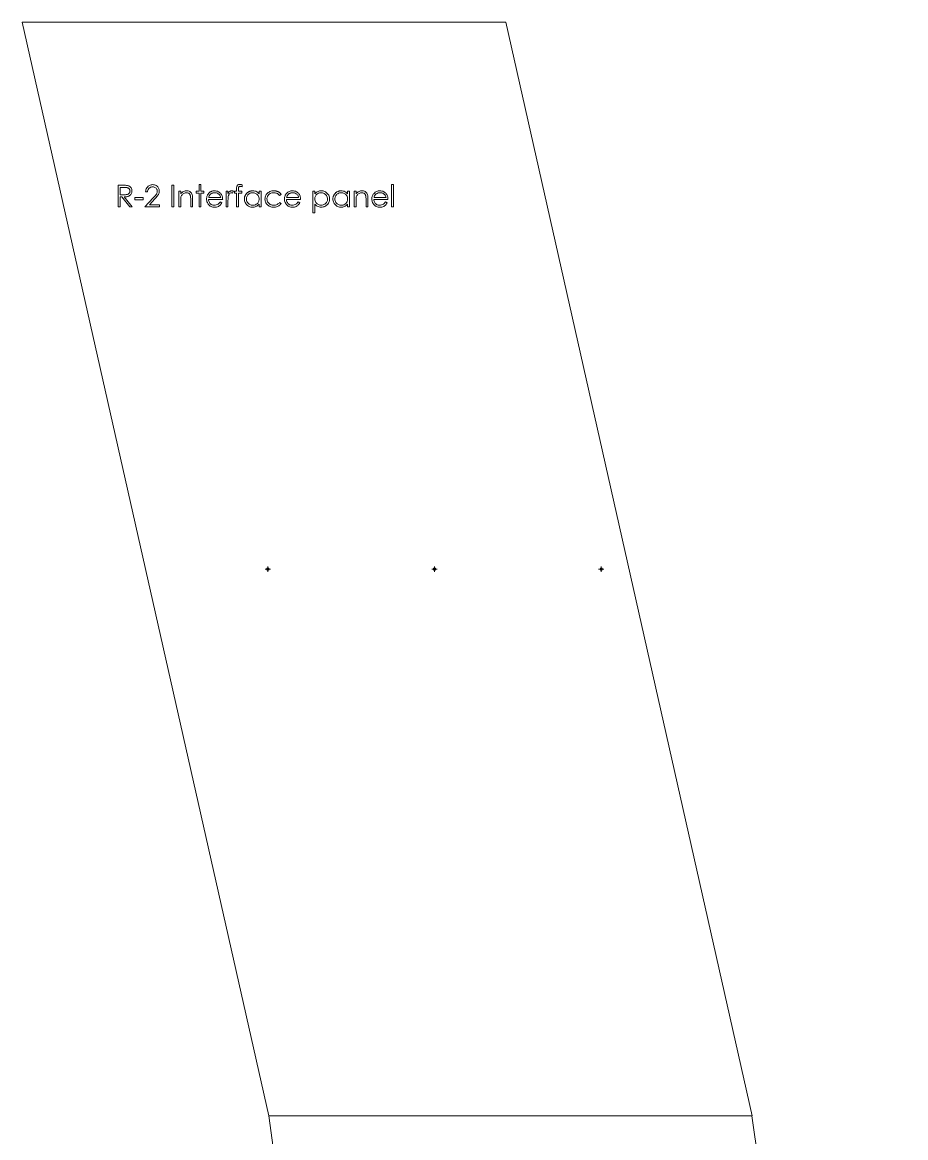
# Model space of a CAD drawing. Header units: inches. Extents: x -2039 to 487, y -866 to 2565.
# Drawn here: x -126 to -62.5, y 825.1 to 905.3 of the extents above; entities that cross this region are included whole.
import ezdxf

# ---------------------------------------------------------------- set-up
doc = ezdxf.new("R2010")
doc.units = ezdxf.units.IN
doc.header["$MEASUREMENT"] = 0

# ---------------------------------------------------------------- blocks, each defined once
blk = doc.blocks.new('SW_CENTERMARKSYMBOL_0')
at = {"color": 0, "linetype": 'Continuous', "lineweight": 0}
for p, q in [((-0.098, 0), (-0.192, 0)), ((0, 0), (-0.098, 0)), ((0, 0.098), (0, 0.192)), ((0, 0), (0, 0.098)), ((0, 0), (0, -0.098)), ((0, 0), (0.098, 0)), ((0.098, 0), (0.192, 0)), ((0, -0.098), (0, -0.192))]:
    blk.add_line(p, q, dxfattribs=at)
blk = doc.blocks.new('SW_CENTERMARKSYMBOL_1')
at = {"color": 0, "linetype": 'Continuous', "lineweight": 0}
for p, q in [((-0.098, 0), (-0.192, 0)), ((0, 0), (-0.098, 0)), ((0, 0.098), (0, 0.192)), ((0, 0), (0, 0.098)), ((0, 0), (0, -0.098)), ((0, 0), (0.098, 0)), ((0.098, 0), (0.192, 0)), ((0, -0.098), (0, -0.192))]:
    blk.add_line(p, q, dxfattribs=at)
blk = doc.blocks.new('SW_CENTERMARKSYMBOL_2')
at = {"color": 0, "linetype": 'Continuous', "lineweight": 0}
for p, q in [((-0.098, 0), (-0.192, 0)), ((0, 0), (-0.098, 0)), ((0, 0.098), (0, 0.192)), ((0, 0), (0, 0.098)), ((0, 0), (0, -0.098)), ((0, 0), (0.098, 0)), ((0.098, 0), (0.192, 0)), ((0, -0.098), (0, -0.192))]:
    blk.add_line(p, q, dxfattribs=at)

msp = doc.modelspace()

# ---------------------------------------------------------------- linework, layer by layer
at = {"color": 7, "linetype": 'Continuous', "lineweight": 15}
for p, q in [((-126.047, 905.347), (-108.307, 826.627)), ((-126.047, 905.347), (-91.243, 905.347)), ((-73.503, 826.627), (-91.243, 905.347)), ((-119.137, 893.62), (-118.824, 893.62)), ((-119.137, 892.057), (-119.137, 893.62)), ((-118.996, 893.46), (-118.996, 892.939)), ((-118.703, 893.46), (-118.996, 893.46)), ((-118.996, 892.939), (-118.71, 892.937)), ((-117.033, 893.139), (-117.173, 893.139)), ((-115.29, 893.62), (-115.15, 893.62)), ((-115.29, 892.057), (-115.29, 893.62)), ((-115.15, 893.62), (-115.15, 892.057)), ((-114.79, 893.199), (-114.649, 893.199)), ((-114.79, 892.057), (-114.79, 893.199)), ((-114.649, 893.199), (-114.649, 892.993)), ((-113.528, 893.059), (-113.528, 893.199)), ((-113.528, 893.199), (-113.327, 893.199)), ((-113.327, 893.059), (-113.528, 893.059)), ((-113.327, 893.66), (-113.187, 893.66)), ((-113.327, 893.199), (-113.327, 893.66)), ((-113.327, 892.057), (-113.327, 893.059)), ((-113.187, 893.66), (-113.187, 893.199)), ((-113.187, 893.199), (-112.987, 893.199)), ((-113.187, 893.059), (-113.187, 892.057)), ((-112.987, 893.059), (-113.187, 893.059)), ((-112.987, 893.199), (-112.987, 893.059)), ((-111.384, 893.199), (-111.244, 893.199)), ((-111.384, 892.057), (-111.384, 893.199)), ((-111.244, 893.199), (-111.244, 893.031)), ((-110.843, 893.18), (-110.92, 893.059)), ((-110.783, 893.199), (-110.623, 893.199)), ((-110.783, 893.059), (-110.783, 893.199)), ((-110.623, 893.059), (-110.783, 893.059)), ((-110.623, 893.199), (-110.623, 893.382)), ((-110.623, 892.057), (-110.623, 893.059)), ((-110.482, 893.059), (-110.483, 892.057)), ((-110.482, 893.358), (-110.482, 893.199)), ((-110.482, 893.199), (-110.242, 893.199)), ((-110.242, 893.059), (-110.482, 893.059)), ((-110.242, 893.199), (-110.242, 893.059)), ((-110.222, 893.651), (-110.222, 893.505)), ((-109, 893.199), (-108.86, 893.199)), ((-109, 892.988), (-109, 893.199)), ((-108.86, 893.199), (-108.86, 892.057)), ((-107.418, 892.952), (-107.535, 892.879)), ((-105.134, 893.199), (-104.994, 893.199)), ((-105.134, 891.637), (-105.134, 893.199)), ((-104.994, 893.199), (-104.994, 892.988)), ((-102.63, 893.199), (-102.49, 893.199)), ((-102.63, 892.988), (-102.63, 893.199)), ((-102.49, 893.199), (-102.49, 892.057)), ((-102.169, 893.199), (-102.029, 893.199)), ((-102.169, 892.057), (-102.169, 893.199)), ((-102.029, 893.199), (-102.029, 892.993)), ((-99.465, 893.66), (-99.325, 893.66)), ((-99.465, 892.057), (-99.465, 893.66)), ((-99.325, 893.66), (-99.325, 892.057)), ((-118.996, 892.779), (-118.996, 892.057)), ((-118.882, 892.779), (-118.996, 892.779)), ((-118.308, 892.057), (-118.882, 892.779)), ((-118.709, 892.779), (-118.135, 892.057)), ((-117.955, 892.738), (-117.354, 892.738)), ((-117.955, 892.578), (-117.955, 892.738)), ((-117.354, 892.578), (-117.955, 892.578)), ((-117.354, 892.738), (-117.354, 892.578)), ((-117.234, 892.057), (-116.628, 892.704)), ((-116.508, 892.635), (-116.899, 892.218)), ((-116.899, 892.218), (-116.172, 892.218)), ((-116.172, 892.218), (-116.172, 892.057)), ((-114.649, 892.47), (-114.649, 892.057)), ((-113.928, 892.057), (-113.928, 892.594)), ((-113.788, 892.641), (-113.788, 892.057)), ((-111.625, 892.598), (-112.646, 892.598)), ((-112.631, 892.738), (-111.765, 892.738)), ((-111.809, 892.418), (-111.685, 892.353)), ((-111.244, 892.441), (-111.244, 892.057)), ((-109, 892.057), (-109, 892.255)), ((-107.535, 892.378), (-107.418, 892.301)), ((-106.016, 892.598), (-107.037, 892.598)), ((-107.023, 892.738), (-106.156, 892.738)), ((-106.2, 892.418), (-106.076, 892.353)), ((-104.994, 892.264), (-104.994, 891.637)), ((-102.63, 892.057), (-102.63, 892.255)), ((-102.029, 892.47), (-102.029, 892.057)), ((-101.308, 892.057), (-101.308, 892.594)), ((-101.168, 892.641), (-101.168, 892.057)), ((-99.726, 892.598), (-100.747, 892.598)), ((-100.732, 892.738), (-99.866, 892.738)), ((-99.91, 892.418), (-99.786, 892.353)), ((-118.996, 892.057), (-119.137, 892.057)), ((-118.135, 892.057), (-118.308, 892.057)), ((-116.172, 892.057), (-117.234, 892.057)), ((-115.15, 892.057), (-115.29, 892.057)), ((-114.649, 892.057), (-114.79, 892.057)), ((-113.788, 892.057), (-113.928, 892.057)), ((-113.187, 892.057), (-113.327, 892.057)), ((-111.244, 892.057), (-111.384, 892.057)), ((-110.483, 892.057), (-110.623, 892.057)), ((-108.86, 892.057), (-109, 892.057)), ((-104.994, 891.637), (-105.134, 891.637)), ((-102.49, 892.057), (-102.63, 892.057)), ((-102.029, 892.057), (-102.169, 892.057)), ((-101.168, 892.057), (-101.308, 892.057)), ((-99.325, 892.057), (-99.465, 892.057)), ((-108.307, 826.627), (-97.243, 747.907)), ((-73.528, 826.627), (-108.307, 826.627)), ((-108.307, 826.627), (-73.503, 826.627)), ((-62.465, 747.907), (-73.528, 826.627))]:
    msp.add_line(p, q, dxfattribs=at)
for centre in [(-108.373, 865.987), (-96.373, 865.987), (-84.373, 865.987)]:
    msp.add_circle(centre, 0.094, dxfattribs=at)
for points, knots in [([(-110.623, 893.382), (-110.622, 893.409), (-110.621, 893.463), (-110.612, 893.544), (-110.569, 893.621), (-110.489, 893.673), (-110.425, 893.678), (-110.393, 893.68)], [0, 0, 0, 0, 0.187489, 0.374737, 0.560714, 0.779933, 1, 1, 1, 1]), ([(-110.393, 893.68), (-110.361, 893.678), (-110.303, 893.674), (-110.247, 893.658), (-110.222, 893.651)], [0, 0, 0, 0, 0.559726, 1, 1, 1, 1]), ([(-118.824, 893.62), (-118.758, 893.62), (-118.639, 893.62), (-118.522, 893.605), (-118.47, 893.599)], [0, 0, 0, 0, 0.560242, 1, 1, 1, 1]), ([(-118.71, 892.937), (-118.679, 892.937), (-118.617, 892.938), (-118.524, 892.947), (-118.441, 892.971), (-118.375, 893.014), (-118.33, 893.068), (-118.3, 893.132), (-118.297, 893.179), (-118.295, 893.202)], [0, 0, 0, 0, 0.166936, 0.333801, 0.50024, 0.625178, 0.750151, 0.875063, 1, 1, 1, 1]), ([(-118.155, 893.202), (-118.157, 893.165), (-118.161, 893.091), (-118.204, 892.987), (-118.274, 892.899), (-118.368, 892.835), (-118.478, 892.798), (-118.593, 892.781), (-118.67, 892.779), (-118.709, 892.779)], [0, 0, 0, 0, 0.139993, 0.279916, 0.419769, 0.559704, 0.706303, 0.853122, 1, 1, 1, 1]), ([(-118.295, 893.202), (-118.296, 893.215), (-118.297, 893.24), (-118.306, 893.276), (-118.32, 893.311), (-118.34, 893.343), (-118.364, 893.372), (-118.392, 893.397), (-118.424, 893.418), (-118.454, 893.431), (-118.48, 893.439), (-118.503, 893.445), (-118.529, 893.449), (-118.558, 893.453), (-118.59, 893.456), (-118.625, 893.458), (-118.663, 893.46), (-118.69, 893.46), (-118.703, 893.46)], [0.0000026, 0.0000026, 0.0000026, 0.0000026, 0.0688143, 0.1363648, 0.2040194, 0.2730637, 0.3429133, 0.4109654, 0.4791688, 0.549308, 0.5876516, 0.6306467, 0.6788788, 0.7319343, 0.7911114, 0.8552832, 0.9250859, 0.9999969, 0.9999969, 0.9999969, 0.9999969]), ([(-118.47, 893.599), (-118.437, 893.589), (-118.371, 893.57), (-118.285, 893.511), (-118.212, 893.43), (-118.163, 893.323), (-118.158, 893.242), (-118.155, 893.202)], [0, 0, 0, 0, 0.186821, 0.373531, 0.56029, 0.780019, 1, 1, 1, 1]), ([(-117.173, 893.139), (-117.169, 893.19), (-117.16, 893.291), (-117.098, 893.431), (-117.005, 893.539), (-116.896, 893.612), (-116.783, 893.653), (-116.704, 893.658), (-116.664, 893.66)], [0, 0, 0, 0, 0.186742, 0.373273, 0.559824, 0.706545, 0.85323, 1, 1, 1, 1]), ([(-116.671, 893.5), (-116.707, 893.497), (-116.777, 893.493), (-116.876, 893.448), (-116.96, 893.371), (-117.017, 893.263), (-117.028, 893.181), (-117.033, 893.139)], [0, 0, 0, 0, 0.186793, 0.373348, 0.559982, 0.779743, 1, 1, 1, 1]), ([(-116.332, 893.183), (-116.335, 893.215), (-116.34, 893.28), (-116.388, 893.365), (-116.46, 893.438), (-116.557, 893.491), (-116.633, 893.497), (-116.671, 893.5)], [0, 0, 0, 0, 0.186696, 0.373295, 0.560145, 0.779931, 1, 1, 1, 1]), ([(-116.664, 893.66), (-116.618, 893.657), (-116.526, 893.651), (-116.397, 893.594), (-116.302, 893.506), (-116.236, 893.407), (-116.198, 893.304), (-116.194, 893.232), (-116.192, 893.195)], [0, 0, 0, 0, 0.186737, 0.373121, 0.559616, 0.706439, 0.853176, 1, 1, 1, 1]), ([(-116.628, 892.704), (-116.591, 892.743), (-116.517, 892.821), (-116.428, 892.925), (-116.368, 893.018), (-116.337, 893.098), (-116.334, 893.155), (-116.332, 893.183)], [0, 0, 0, 0, 0.280157, 0.560229, 0.706868, 0.853462, 1, 1, 1, 1]), ([(-116.192, 893.195), (-116.195, 893.154), (-116.2, 893.072), (-116.247, 892.956), (-116.321, 892.848), (-116.409, 892.741), (-116.475, 892.67), (-116.508, 892.635)], [0, 0, 0, 0, 0.186477, 0.37296, 0.559658, 0.779814, 1, 1, 1, 1]), ([(-114.649, 892.993), (-114.619, 893.03), (-114.558, 893.103), (-114.444, 893.175), (-114.327, 893.213), (-114.252, 893.217), (-114.215, 893.219)], [0, 0, 0, 0, 0.280102, 0.559776, 0.779867, 1, 1, 1, 1]), ([(-114.239, 893.079), (-114.272, 893.077), (-114.338, 893.072), (-114.431, 893.034), (-114.515, 892.971), (-114.589, 892.887), (-114.615, 892.813), (-114.628, 892.777)], [0, 0, 0, 0, 0.186707, 0.373404, 0.560215, 0.780127, 1, 1, 1, 1]), ([(-113.945, 892.854), (-113.952, 892.879), (-113.965, 892.927), (-114.007, 892.992), (-114.069, 893.044), (-114.15, 893.075), (-114.21, 893.078), (-114.239, 893.079)], [0, 0, 0, 0, 0.186823, 0.37354, 0.560086, 0.779896, 1, 1, 1, 1]), ([(-114.215, 893.219), (-114.177, 893.217), (-114.1, 893.212), (-113.993, 893.166), (-113.902, 893.094), (-113.836, 892.995), (-113.803, 892.88), (-113.79, 892.761), (-113.789, 892.681), (-113.788, 892.641)], [0, 0, 0, 0, 0.140015, 0.279924, 0.419846, 0.559712, 0.706244, 0.853095, 1, 1, 1, 1]), ([(-112.786, 892.625), (-112.785, 892.664), (-112.781, 892.74), (-112.751, 892.844), (-112.708, 892.933), (-112.673, 892.982), (-112.655, 893.006)], [0, 0, 0, 0, 0.279971, 0.559866, 0.779915, 1, 1, 1, 1]), ([(-112.655, 893.006), (-112.641, 893.023), (-112.613, 893.057), (-112.566, 893.1), (-112.515, 893.137), (-112.46, 893.167), (-112.402, 893.19), (-112.341, 893.208), (-112.276, 893.217), (-112.231, 893.219), (-112.209, 893.219)], [0, 0, 0, 0, 0.1288353, 0.2535893, 0.3746433, 0.49534, 0.6163248, 0.7397593, 0.8668423, 0.9999978, 0.9999978, 0.9999978, 0.9999978]), ([(-112.496, 892.972), (-112.514, 892.954), (-112.55, 892.918), (-112.597, 892.839), (-112.618, 892.776), (-112.631, 892.738)], [0, 0, 0, 0, 0.279925, 0.559973, 1, 1, 1, 1]), ([(-112.201, 893.079), (-112.231, 893.078), (-112.291, 893.075), (-112.371, 893.051), (-112.441, 893.016), (-112.477, 892.987), (-112.496, 892.972)], [0, 0, 0, 0, 0.279962, 0.559812, 0.779883, 1, 1, 1, 1]), ([(-112.209, 893.219), (-112.159, 893.216), (-112.06, 893.211), (-111.929, 893.159), (-111.825, 893.084), (-111.774, 893.024), (-111.749, 892.995)], [0, 0, 0, 0, 0.279986, 0.559733, 0.779837, 1, 1, 1, 1]), ([(-111.765, 892.738), (-111.776, 892.774), (-111.797, 892.846), (-111.859, 892.942), (-111.953, 893.016), (-112.069, 893.069), (-112.157, 893.076), (-112.201, 893.079)], [0, 0, 0, 0, 0.186904, 0.373476, 0.560059, 0.780031, 1, 1, 1, 1]), ([(-111.749, 892.995), (-111.727, 892.962), (-111.682, 892.896), (-111.647, 892.791), (-111.628, 892.691), (-111.626, 892.629), (-111.625, 892.598)], [0, 0, 0, 0, 0.279845, 0.559744, 0.779846, 1, 1, 1, 1]), ([(-111.244, 893.031), (-111.234, 893.047), (-111.214, 893.077), (-111.181, 893.116), (-111.147, 893.149), (-111.113, 893.175), (-111.077, 893.195), (-111.04, 893.209), (-111.003, 893.218), (-110.978, 893.219), (-110.965, 893.219)], [0.0000066, 0.0000066, 0.0000066, 0.0000066, 0.1600594, 0.3061124, 0.4383665, 0.5605415, 0.6753172, 0.7861136, 0.8928418, 1, 1, 1, 1]), ([(-110.992, 893.079), (-111.025, 893.072), (-111.091, 893.057), (-111.157, 892.985), (-111.196, 892.909), (-111.211, 892.858), (-111.219, 892.833)], [0, 0, 0, 0, 0.277919, 0.557928, 0.778863, 1, 1, 1, 1]), ([(-110.92, 893.059), (-110.933, 893.065), (-110.956, 893.075), (-110.981, 893.078), (-110.992, 893.079)], [0, 0, 0, 0, 0.560398, 1, 1, 1, 1]), ([(-110.965, 893.219), (-110.941, 893.216), (-110.898, 893.211), (-110.86, 893.19), (-110.843, 893.18)], [0, 0, 0, 0, 0.559255, 1, 1, 1, 1]), ([(-110.364, 893.54), (-110.386, 893.538), (-110.418, 893.535), (-110.455, 893.512), (-110.482, 893.477), (-110.48, 893.421), (-110.481, 893.379), (-110.482, 893.358)], [0, 0, 0, 0, 0.249306, 0.374519, 0.498866, 0.74898, 1, 1, 1, 1]), ([(-110.222, 893.505), (-110.248, 893.515), (-110.294, 893.533), (-110.343, 893.538), (-110.364, 893.54)], [0, 0, 0, 0, 0.560243, 1, 1, 1, 1]), ([(-110.062, 892.631), (-110.061, 892.651), (-110.06, 892.691), (-110.052, 892.748), (-110.038, 892.804), (-110.019, 892.857), (-109.994, 892.908), (-109.964, 892.957), (-109.928, 893.004), (-109.887, 893.047), (-109.842, 893.088), (-109.794, 893.123), (-109.745, 893.153), (-109.692, 893.177), (-109.638, 893.196), (-109.581, 893.21), (-109.523, 893.218), (-109.483, 893.219), (-109.462, 893.219)], [0.000001, 0.000001, 0.000001, 0.000001, 0.0637745, 0.1260788, 0.1869041, 0.2475739, 0.3080034, 0.3691319, 0.4320332, 0.4967908, 0.5616108, 0.6249139, 0.6867263, 0.7480788, 0.8095823, 0.8716307, 0.9348858, 1, 1, 1, 1]), ([(-109.46, 893.079), (-109.505, 893.076), (-109.594, 893.069), (-109.718, 893.012), (-109.812, 892.93), (-109.875, 892.834), (-109.915, 892.735), (-109.919, 892.665), (-109.922, 892.63)], [0, 0, 0, 0, 0.186618, 0.373211, 0.559715, 0.706516, 0.853293, 1, 1, 1, 1]), ([(-109.462, 893.219), (-109.412, 893.216), (-109.312, 893.21), (-109.179, 893.158), (-109.074, 893.081), (-109.025, 893.019), (-109, 892.988)], [0, 0, 0, 0, 0.27998, 0.559751, 0.779811, 1, 1, 1, 1]), ([(-109, 892.626), (-109.004, 892.671), (-109.01, 892.761), (-109.07, 892.884), (-109.156, 892.976), (-109.253, 893.039), (-109.355, 893.073), (-109.425, 893.077), (-109.46, 893.079)], [0, 0, 0, 0, 0.186659, 0.37309, 0.559691, 0.70642, 0.853158, 1, 1, 1, 1]), ([(-108.58, 892.619), (-108.577, 892.665), (-108.571, 892.756), (-108.522, 892.885), (-108.447, 893.001), (-108.345, 893.098), (-108.222, 893.168), (-108.084, 893.212), (-107.988, 893.217), (-107.941, 893.219)], [0, 0, 0, 0, 0.139978, 0.279961, 0.419943, 0.559901, 0.706572, 0.853257, 1, 1, 1, 1]), ([(-107.951, 893.079), (-107.997, 893.076), (-108.089, 893.071), (-108.219, 893.018), (-108.32, 892.937), (-108.391, 892.842), (-108.433, 892.74), (-108.437, 892.668), (-108.439, 892.631)], [0, 0, 0, 0, 0.186752, 0.373266, 0.55983, 0.706579, 0.853234, 1, 1, 1, 1]), ([(-107.535, 892.879), (-107.565, 892.913), (-107.624, 892.98), (-107.734, 893.043), (-107.845, 893.074), (-107.916, 893.077), (-107.951, 893.079)], [0, 0, 0, 0, 0.279909, 0.559611, 0.779775, 1, 1, 1, 1]), ([(-107.941, 893.219), (-107.922, 893.219), (-107.885, 893.218), (-107.829, 893.211), (-107.775, 893.201), (-107.722, 893.185), (-107.672, 893.167), (-107.625, 893.146), (-107.582, 893.121), (-107.542, 893.095), (-107.507, 893.064), (-107.474, 893.031), (-107.444, 892.993), (-107.427, 892.966), (-107.418, 892.952)], [0, 0, 0, 0, 0.091269, 0.182081, 0.27191, 0.362049, 0.450066, 0.533976, 0.613602, 0.690198, 0.765413, 0.841437, 0.919733, 1, 1, 1, 1]), ([(-107.177, 892.625), (-107.176, 892.664), (-107.172, 892.74), (-107.142, 892.844), (-107.099, 892.933), (-107.064, 892.982), (-107.046, 893.006)], [0, 0, 0, 0, 0.279972, 0.559867, 0.779917, 1, 1, 1, 1]), ([(-107.046, 893.006), (-107.014, 893.042), (-106.95, 893.114), (-106.832, 893.18), (-106.713, 893.215), (-106.637, 893.218), (-106.6, 893.219)], [0, 0, 0, 0, 0.279934, 0.559644, 0.779767, 1, 1, 1, 1]), ([(-106.887, 892.972), (-106.905, 892.954), (-106.941, 892.918), (-106.988, 892.839), (-107.009, 892.776), (-107.023, 892.738)], [0, 0, 0, 0, 0.27992, 0.559968, 1, 1, 1, 1]), ([(-106.592, 893.079), (-106.622, 893.078), (-106.682, 893.075), (-106.762, 893.051), (-106.832, 893.016), (-106.868, 892.987), (-106.887, 892.972)], [0, 0, 0, 0, 0.279967, 0.559808, 0.779884, 1, 1, 1, 1]), ([(-106.6, 893.219), (-106.55, 893.216), (-106.451, 893.211), (-106.32, 893.159), (-106.216, 893.084), (-106.165, 893.024), (-106.14, 892.995)], [0, 0, 0, 0, 0.279982, 0.559729, 0.779837, 1, 1, 1, 1]), ([(-106.156, 892.738), (-106.167, 892.774), (-106.188, 892.846), (-106.25, 892.942), (-106.344, 893.016), (-106.46, 893.069), (-106.548, 893.076), (-106.592, 893.079)], [0, 0, 0, 0, 0.186903, 0.373478, 0.560058, 0.780031, 1, 1, 1, 1]), ([(-106.14, 892.995), (-106.118, 892.962), (-106.073, 892.896), (-106.038, 892.791), (-106.019, 892.691), (-106.017, 892.629), (-106.016, 892.598)], [0, 0, 0, 0, 0.279845, 0.559743, 0.779846, 1, 1, 1, 1]), ([(-104.994, 892.988), (-104.962, 893.027), (-104.898, 893.105), (-104.775, 893.176), (-104.651, 893.214), (-104.572, 893.217), (-104.533, 893.219)], [0, 0, 0, 0, 0.280014, 0.559587, 0.779764, 1, 1, 1, 1]), ([(-104.534, 893.079), (-104.579, 893.076), (-104.669, 893.07), (-104.793, 893.012), (-104.888, 892.929), (-104.952, 892.833), (-104.988, 892.732), (-104.992, 892.661), (-104.994, 892.626)], [0, 0, 0, 0, 0.186652, 0.373142, 0.559731, 0.706468, 0.853168, 1, 1, 1, 1]), ([(-104.072, 892.63), (-104.076, 892.674), (-104.085, 892.764), (-104.147, 892.884), (-104.231, 892.978), (-104.329, 893.037), (-104.429, 893.073), (-104.499, 893.077), (-104.534, 893.079)], [0, 0, 0, 0, 0.186487, 0.373079, 0.559587, 0.706358, 0.85317, 1, 1, 1, 1]), ([(-104.533, 893.219), (-104.489, 893.217), (-104.402, 893.213), (-104.276, 893.17), (-104.164, 893.101), (-104.067, 893.01), (-103.99, 892.898), (-103.94, 892.769), (-103.935, 892.677), (-103.932, 892.631)], [0, 0, 0, 0, 0.140065, 0.280058, 0.420047, 0.560107, 0.706753, 0.853337, 1, 1, 1, 1]), ([(-103.692, 892.631), (-103.691, 892.651), (-103.69, 892.691), (-103.682, 892.748), (-103.668, 892.804), (-103.649, 892.857), (-103.624, 892.908), (-103.593, 892.957), (-103.558, 893.004), (-103.517, 893.047), (-103.472, 893.088), (-103.424, 893.123), (-103.375, 893.153), (-103.322, 893.177), (-103.268, 893.196), (-103.211, 893.21), (-103.152, 893.218), (-103.112, 893.219), (-103.092, 893.219)], [0.000001, 0.000001, 0.000001, 0.000001, 0.0637745, 0.1260788, 0.1869041, 0.2475739, 0.3080034, 0.3691319, 0.4320332, 0.4967908, 0.5616108, 0.6249139, 0.6867263, 0.7480788, 0.8095823, 0.8716307, 0.9348858, 1, 1, 1, 1]), ([(-103.09, 893.079), (-103.135, 893.076), (-103.224, 893.069), (-103.347, 893.012), (-103.442, 892.93), (-103.505, 892.834), (-103.544, 892.735), (-103.549, 892.665), (-103.552, 892.63)], [0, 0, 0, 0, 0.186618, 0.373211, 0.559715, 0.706516, 0.853293, 1, 1, 1, 1]), ([(-103.092, 893.219), (-103.042, 893.216), (-102.941, 893.21), (-102.809, 893.158), (-102.704, 893.081), (-102.655, 893.019), (-102.63, 892.988)], [0, 0, 0, 0, 0.27998, 0.559751, 0.779811, 1, 1, 1, 1]), ([(-102.63, 892.626), (-102.633, 892.671), (-102.64, 892.761), (-102.699, 892.884), (-102.786, 892.976), (-102.883, 893.039), (-102.984, 893.073), (-103.055, 893.077), (-103.09, 893.079)], [0, 0, 0, 0, 0.186659, 0.37309, 0.559691, 0.70642, 0.853158, 1, 1, 1, 1]), ([(-102.029, 892.993), (-101.999, 893.03), (-101.938, 893.103), (-101.824, 893.175), (-101.707, 893.213), (-101.632, 893.217), (-101.595, 893.219)], [0, 0, 0, 0, 0.280104, 0.559783, 0.77987, 1, 1, 1, 1]), ([(-101.619, 893.079), (-101.652, 893.077), (-101.718, 893.072), (-101.811, 893.034), (-101.894, 892.971), (-101.968, 892.887), (-101.995, 892.813), (-102.008, 892.777)], [0, 0, 0, 0, 0.186698, 0.373404, 0.560216, 0.780128, 1, 1, 1, 1]), ([(-101.325, 892.854), (-101.331, 892.879), (-101.345, 892.927), (-101.387, 892.992), (-101.449, 893.044), (-101.53, 893.075), (-101.589, 893.078), (-101.619, 893.079)], [0, 0, 0, 0, 0.186824, 0.373541, 0.560087, 0.779891, 1, 1, 1, 1]), ([(-101.595, 893.219), (-101.556, 893.217), (-101.48, 893.212), (-101.372, 893.166), (-101.282, 893.094), (-101.216, 892.995), (-101.183, 892.88), (-101.17, 892.761), (-101.169, 892.681), (-101.168, 892.641)], [0, 0, 0, 0, 0.140017, 0.279928, 0.419848, 0.559715, 0.706245, 0.853095, 1, 1, 1, 1]), ([(-100.887, 892.625), (-100.886, 892.664), (-100.882, 892.74), (-100.852, 892.844), (-100.809, 892.933), (-100.774, 892.982), (-100.756, 893.006)], [0, 0, 0, 0, 0.279972, 0.559867, 0.779917, 1, 1, 1, 1]), ([(-100.756, 893.006), (-100.724, 893.042), (-100.66, 893.114), (-100.542, 893.18), (-100.423, 893.215), (-100.347, 893.218), (-100.31, 893.219)], [0, 0, 0, 0, 0.279934, 0.559644, 0.779767, 1, 1, 1, 1]), ([(-100.597, 892.972), (-100.615, 892.954), (-100.651, 892.918), (-100.698, 892.839), (-100.719, 892.776), (-100.732, 892.738)], [0, 0, 0, 0, 0.27992, 0.559968, 1, 1, 1, 1]), ([(-100.302, 893.079), (-100.332, 893.078), (-100.392, 893.075), (-100.472, 893.051), (-100.542, 893.016), (-100.578, 892.987), (-100.597, 892.972)], [0, 0, 0, 0, 0.279967, 0.559808, 0.779884, 1, 1, 1, 1]), ([(-100.31, 893.219), (-100.26, 893.216), (-100.161, 893.211), (-100.03, 893.159), (-99.925, 893.084), (-99.875, 893.024), (-99.85, 892.995)], [0, 0, 0, 0, 0.279982, 0.559729, 0.779837, 1, 1, 1, 1]), ([(-99.866, 892.738), (-99.877, 892.774), (-99.898, 892.846), (-99.96, 892.942), (-100.054, 893.016), (-100.17, 893.069), (-100.258, 893.076), (-100.302, 893.079)], [0, 0, 0, 0, 0.186904, 0.373479, 0.560058, 0.780031, 1, 1, 1, 1]), ([(-99.85, 892.995), (-99.828, 892.962), (-99.783, 892.896), (-99.748, 892.791), (-99.729, 892.691), (-99.727, 892.629), (-99.726, 892.598)], [0, 0, 0, 0, 0.279845, 0.559743, 0.779846, 1, 1, 1, 1]), ([(-114.628, 892.777), (-114.633, 892.748), (-114.643, 892.692), (-114.648, 892.589), (-114.649, 892.515), (-114.649, 892.47)], [0, 0, 0, 0, 0.279874, 0.559923, 1, 1, 1, 1]), ([(-113.928, 892.594), (-113.928, 892.643), (-113.927, 892.73), (-113.94, 892.816), (-113.945, 892.854)], [0, 0, 0, 0, 0.560256, 1, 1, 1, 1]), ([(-112.212, 892.037), (-112.255, 892.039), (-112.341, 892.043), (-112.465, 892.082), (-112.575, 892.15), (-112.664, 892.248), (-112.733, 892.362), (-112.779, 892.49), (-112.784, 892.58), (-112.786, 892.625)], [0, 0, 0, 0, 0.140085, 0.280056, 0.419973, 0.55995, 0.706628, 0.853298, 1, 1, 1, 1]), ([(-112.646, 892.598), (-112.643, 892.557), (-112.636, 892.475), (-112.585, 892.361), (-112.507, 892.274), (-112.419, 892.215), (-112.326, 892.183), (-112.262, 892.179), (-112.23, 892.178)], [0, 0, 0, 0, 0.186724, 0.37325, 0.559774, 0.706487, 0.853185, 1, 1, 1, 1]), ([(-112.23, 892.178), (-112.182, 892.182), (-112.088, 892.189), (-111.964, 892.243), (-111.873, 892.326), (-111.83, 892.387), (-111.809, 892.418)], [0, 0, 0, 0, 0.279901, 0.559698, 0.779538, 1, 1, 1, 1]), ([(-111.685, 892.353), (-111.705, 892.318), (-111.746, 892.248), (-111.831, 892.16), (-111.94, 892.09), (-112.069, 892.044), (-112.164, 892.04), (-112.212, 892.037)], [0, 0, 0, 0, 0.186832, 0.37346, 0.560131, 0.779936, 1, 1, 1, 1]), ([(-111.219, 892.833), (-111.225, 892.797), (-111.237, 892.724), (-111.243, 892.593), (-111.243, 892.499), (-111.244, 892.441)], [0, 0, 0, 0, 0.279806, 0.559885, 1, 1, 1, 1]), ([(-109.467, 892.037), (-109.51, 892.04), (-109.598, 892.045), (-109.723, 892.087), (-109.835, 892.157), (-109.931, 892.25), (-110.007, 892.363), (-110.054, 892.494), (-110.059, 892.586), (-110.062, 892.631)], [0, 0, 0, 0, 0.140048, 0.280013, 0.420027, 0.560099, 0.706722, 0.853302, 1, 1, 1, 1]), ([(-109.922, 892.63), (-109.918, 892.585), (-109.91, 892.496), (-109.847, 892.375), (-109.764, 892.282), (-109.666, 892.221), (-109.567, 892.184), (-109.497, 892.18), (-109.462, 892.178)], [0, 0, 0, 0, 0.1865, 0.373091, 0.559633, 0.706448, 0.853229, 1, 1, 1, 1]), ([(-109, 892.255), (-109.034, 892.218), (-109.102, 892.145), (-109.226, 892.078), (-109.349, 892.043), (-109.428, 892.039), (-109.467, 892.037)], [0, 0, 0, 0, 0.279994, 0.559724, 0.779868, 1, 1, 1, 1]), ([(-109.462, 892.178), (-109.417, 892.181), (-109.328, 892.188), (-109.204, 892.244), (-109.106, 892.324), (-109.043, 892.42), (-109.006, 892.52), (-109.002, 892.591), (-109, 892.626)], [0, 0, 0, 0, 0.186629, 0.373255, 0.559685, 0.706426, 0.853186, 1, 1, 1, 1]), ([(-107.952, 892.037), (-107.997, 892.039), (-108.086, 892.043), (-108.215, 892.081), (-108.334, 892.145), (-108.436, 892.235), (-108.518, 892.347), (-108.571, 892.479), (-108.577, 892.572), (-108.58, 892.619)], [0, 0, 0, 0, 0.140091, 0.280123, 0.420121, 0.560173, 0.706806, 0.853358, 1, 1, 1, 1]), ([(-108.439, 892.631), (-108.435, 892.585), (-108.427, 892.492), (-108.36, 892.367), (-108.269, 892.274), (-108.164, 892.216), (-108.059, 892.183), (-107.986, 892.179), (-107.95, 892.178)], [0, 0, 0, 0, 0.186465, 0.372989, 0.559475, 0.706285, 0.853116, 1, 1, 1, 1]), ([(-107.418, 892.301), (-107.441, 892.27), (-107.487, 892.208), (-107.58, 892.136), (-107.689, 892.079), (-107.815, 892.043), (-107.907, 892.039), (-107.952, 892.037)], [0, 0, 0, 0, 0.186625, 0.373255, 0.559948, 0.77991, 1, 1, 1, 1]), ([(-107.95, 892.178), (-107.905, 892.18), (-107.816, 892.186), (-107.699, 892.233), (-107.605, 892.299), (-107.558, 892.352), (-107.535, 892.378)], [0, 0, 0, 0, 0.279951, 0.559717, 0.779836, 1, 1, 1, 1]), ([(-106.603, 892.037), (-106.646, 892.039), (-106.732, 892.043), (-106.856, 892.082), (-106.966, 892.15), (-107.055, 892.248), (-107.124, 892.362), (-107.17, 892.49), (-107.175, 892.58), (-107.177, 892.625)], [0, 0, 0, 0, 0.140084, 0.280056, 0.419975, 0.55995, 0.706629, 0.853299, 1, 1, 1, 1]), ([(-107.037, 892.598), (-107.034, 892.557), (-107.027, 892.475), (-106.976, 892.361), (-106.898, 892.274), (-106.81, 892.215), (-106.717, 892.183), (-106.653, 892.179), (-106.621, 892.178)], [0, 0, 0, 0, 0.186725, 0.373252, 0.559776, 0.70649, 0.853188, 1, 1, 1, 1]), ([(-106.621, 892.178), (-106.573, 892.182), (-106.479, 892.189), (-106.355, 892.243), (-106.264, 892.326), (-106.221, 892.387), (-106.2, 892.418)], [0, 0, 0, 0, 0.279906, 0.559702, 0.779539, 1, 1, 1, 1]), ([(-106.076, 892.353), (-106.096, 892.318), (-106.137, 892.248), (-106.222, 892.16), (-106.331, 892.09), (-106.46, 892.044), (-106.555, 892.04), (-106.603, 892.037)], [0, 0, 0, 0, 0.186832, 0.373459, 0.560133, 0.779939, 1, 1, 1, 1]), ([(-104.994, 892.626), (-104.991, 892.581), (-104.984, 892.491), (-104.925, 892.368), (-104.837, 892.277), (-104.737, 892.219), (-104.637, 892.184), (-104.567, 892.18), (-104.532, 892.178)], [0, 0, 0, 0, 0.186628, 0.373067, 0.559511, 0.706347, 0.853178, 1, 1, 1, 1]), ([(-104.528, 892.037), (-104.578, 892.041), (-104.679, 892.047), (-104.809, 892.102), (-104.915, 892.177), (-104.968, 892.235), (-104.994, 892.264)], [0, 0, 0, 0, 0.279892, 0.55961, 0.779759, 1, 1, 1, 1]), ([(-104.532, 892.178), (-104.487, 892.181), (-104.398, 892.189), (-104.276, 892.248), (-104.182, 892.33), (-104.12, 892.427), (-104.08, 892.525), (-104.075, 892.595), (-104.072, 892.63)], [0, 0, 0, 0, 0.186576, 0.373121, 0.55961, 0.706422, 0.853221, 1, 1, 1, 1]), ([(-103.932, 892.631), (-103.935, 892.588), (-103.939, 892.5), (-103.982, 892.375), (-104.053, 892.263), (-104.147, 892.168), (-104.26, 892.093), (-104.391, 892.045), (-104.482, 892.04), (-104.528, 892.037)], [0, 0, 0, 0, 0.140052, 0.280014, 0.420006, 0.560077, 0.706722, 0.853309, 1, 1, 1, 1]), ([(-103.097, 892.037), (-103.14, 892.04), (-103.228, 892.045), (-103.353, 892.087), (-103.465, 892.157), (-103.561, 892.25), (-103.637, 892.363), (-103.684, 892.494), (-103.689, 892.586), (-103.692, 892.631)], [0, 0, 0, 0, 0.140048, 0.280013, 0.420027, 0.560099, 0.706722, 0.853302, 1, 1, 1, 1]), ([(-103.552, 892.63), (-103.548, 892.585), (-103.539, 892.496), (-103.477, 892.375), (-103.394, 892.282), (-103.296, 892.221), (-103.197, 892.184), (-103.127, 892.18), (-103.092, 892.178)], [0, 0, 0, 0, 0.1865, 0.373089, 0.559633, 0.706448, 0.853229, 1, 1, 1, 1]), ([(-102.63, 892.255), (-102.664, 892.218), (-102.732, 892.145), (-102.856, 892.078), (-102.979, 892.043), (-103.057, 892.039), (-103.097, 892.037)], [0, 0, 0, 0, 0.279994, 0.559724, 0.779868, 1, 1, 1, 1]), ([(-103.092, 892.178), (-103.047, 892.181), (-102.957, 892.188), (-102.834, 892.244), (-102.736, 892.324), (-102.672, 892.42), (-102.636, 892.52), (-102.632, 892.591), (-102.63, 892.626)], [0, 0, 0, 0, 0.186629, 0.373255, 0.559685, 0.706426, 0.853186, 1, 1, 1, 1]), ([(-102.008, 892.777), (-102.013, 892.748), (-102.023, 892.692), (-102.028, 892.589), (-102.029, 892.515), (-102.029, 892.47)], [0, 0, 0, 0, 0.279874, 0.559923, 1, 1, 1, 1]), ([(-101.308, 892.594), (-101.308, 892.643), (-101.307, 892.73), (-101.319, 892.816), (-101.325, 892.854)], [0, 0, 0, 0, 0.560255, 1, 1, 1, 1]), ([(-100.313, 892.037), (-100.356, 892.039), (-100.442, 892.043), (-100.566, 892.082), (-100.676, 892.15), (-100.765, 892.248), (-100.834, 892.362), (-100.88, 892.49), (-100.885, 892.58), (-100.887, 892.625)], [0, 0, 0, 0, 0.140084, 0.280056, 0.419975, 0.55995, 0.706629, 0.853299, 1, 1, 1, 1]), ([(-100.747, 892.598), (-100.744, 892.557), (-100.737, 892.475), (-100.685, 892.361), (-100.608, 892.274), (-100.52, 892.215), (-100.427, 892.183), (-100.363, 892.179), (-100.331, 892.178)], [0, 0, 0, 0, 0.186725, 0.373252, 0.559776, 0.70649, 0.853188, 1, 1, 1, 1]), ([(-100.331, 892.178), (-100.283, 892.182), (-100.189, 892.189), (-100.065, 892.243), (-99.974, 892.326), (-99.931, 892.387), (-99.91, 892.418)], [0, 0, 0, 0, 0.279906, 0.559702, 0.779539, 1, 1, 1, 1]), ([(-99.786, 892.353), (-99.806, 892.318), (-99.847, 892.248), (-99.932, 892.16), (-100.041, 892.09), (-100.17, 892.044), (-100.265, 892.04), (-100.313, 892.037)], [0, 0, 0, 0, 0.186832, 0.373459, 0.560133, 0.779939, 1, 1, 1, 1])]:
    msp.add_open_spline(points, degree=3, knots=knots, dxfattribs=at)

# ---------------------------------------------------------------- block references
at = {"color": 7, "linetype": 'Continuous', "lineweight": 0}
for name, p in [('SW_CENTERMARKSYMBOL_2', (-108.373, 865.987)), ('SW_CENTERMARKSYMBOL_1', (-96.373, 865.987)), ('SW_CENTERMARKSYMBOL_0', (-84.373, 865.987))]:
    msp.add_blockref(name, p, dxfattribs=at)

doc.saveas('drawing.dxf')
